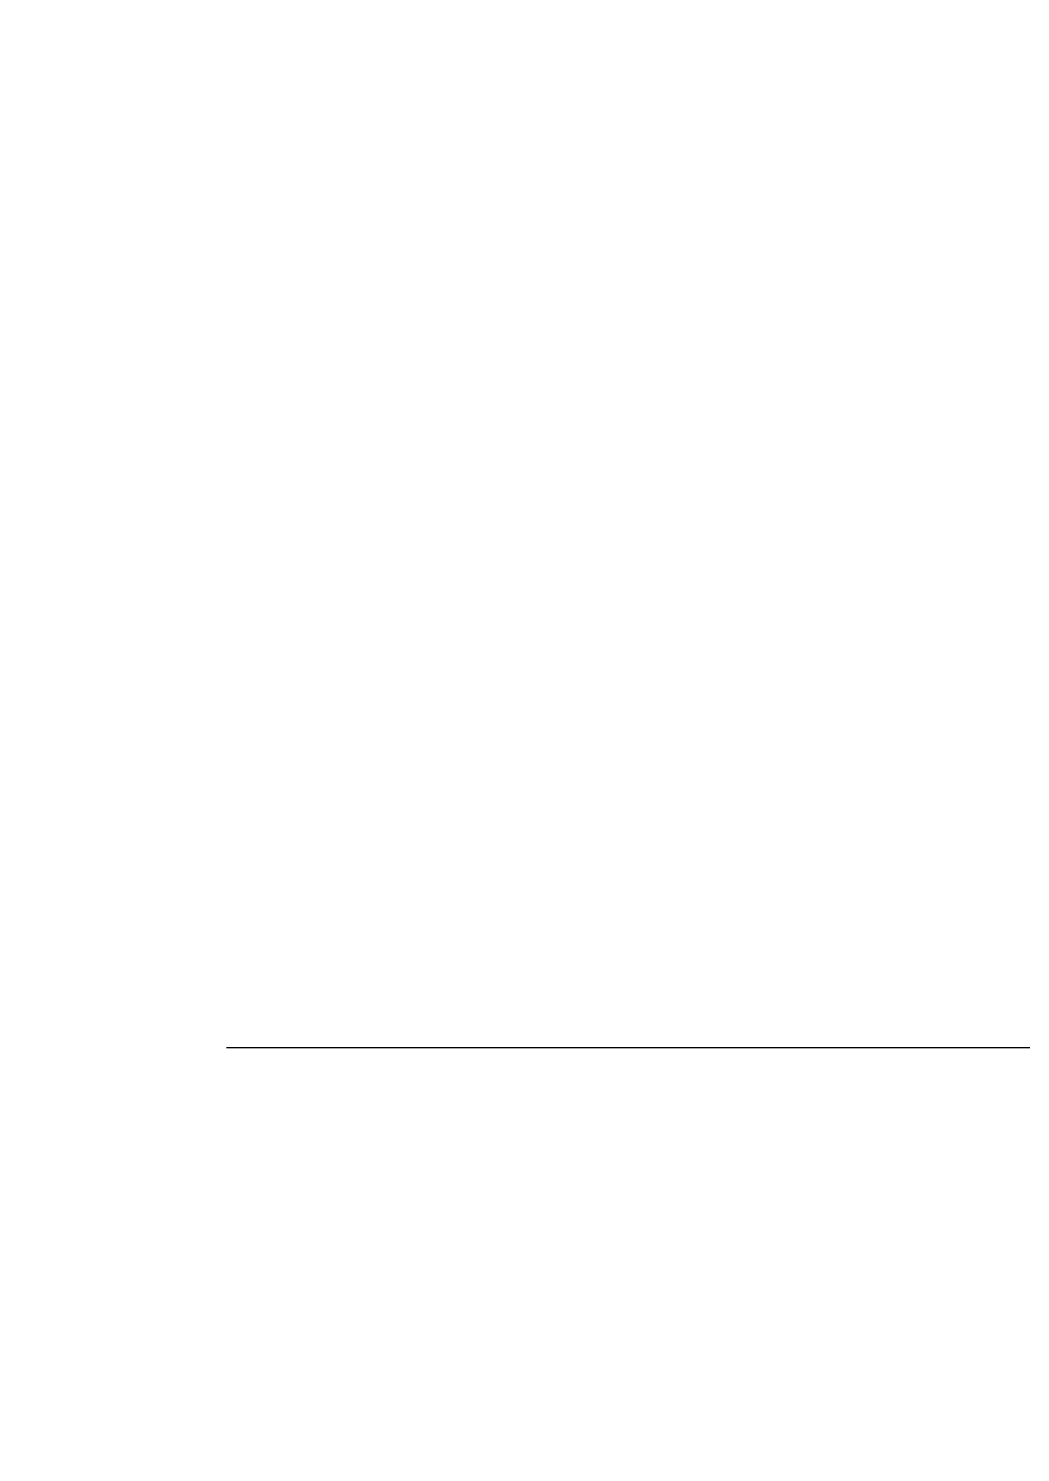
# Model space of a CAD drawing. Extents: x 6453 to 7582, y 0 to 827.
# Drawn here: x 6587.01 to 6604.19, y 655.28 to 679.95 of the extents above; entities that cross this region are included whole.
import ezdxf

# ---------------------------------------------------------------- set-up
doc = ezdxf.new("R2010")
doc.units = 0
doc.header["$LTSCALE"] = 30
doc.header["$MEASUREMENT"] = 0
doc.header["$PDMODE"] = 3
doc.header["$PDSIZE"] = -10
doc.linetypes.add('CENTER', pattern=[2, 1.25, -0.25, 0.25, -0.25])
doc.layers.get('0').update_dxf_attribs({"linetype": 'CONTINUOUS'})
doc.layers.get('DEFPOINTS').update_dxf_attribs({"linetype": 'CONTINUOUS'})
doc.layers.add('DEF_LAYER_ASSEM_MEMBER', color=7, linetype='CONTINUOUS')
doc.styles.add('Daelim Dimension', font='')
doc.styles.get('Daelim Dimension').set_extended_font_data('나눔고딕')
doc.dimstyles.new('DEFAULT', dxfattribs={"dimscale": 2, "dimtxt": 2, "dimasz": 2, "dimexe": 0, "dimexo": 2, "dimgap": 1, "dimtad": 1, "dimdec": 1, "dimzin": 9, "dimdsep": 46, "dimtxsty": 'Daelim Dimension', "dimcen": 0.5, "dimclrd": 252, "dimclre": 252, "dimclrt": 3, "dimadec": 1, "dimazin": 0, "dimtfac": 1, "dimtdec": 1, "dimtix": 1, "dimtmove": 0, "dimatfit": 3, "dimfxl": 1, "dimtolj": 1, "dimtzin": 1, "dimlwd": 9, "dimlwe": 9, "dimarcsym": 0})

# ---------------------------------------------------------------- blocks, each defined once
blk = doc.blocks.new('*D59')
at = {"color": 5, "lineweight": 9, "ltscale": 0.5, "transparency": 16777216}
for p, q in [((6568.318, 770.756), (6545.684, 770.756)), ((6547.684, 555.901), (6547.684, 766.756)), ((6751.186, 551.901), (6545.684, 551.901))]:
    blk.add_line(p, q, dxfattribs=at)
at = {"color": 5, "ltscale": 0.5, "transparency": 16777216}
for points in [[(6547.017, 766.756), (6548.35, 766.756), (6547.684, 770.756)], [(6547.017, 555.901), (6548.35, 555.901), (6547.684, 551.901)]]:
    blk.add_solid(points, dxfattribs=at)
at = {"layer": 'DEFPOINTS', "color": 0, "ltscale": 0.5, "transparency": 16777216}
for p in [(6547.684, 770.756), (6572.318, 770.756), (6755.186, 551.901)]:
    blk.add_point(p, dxfattribs=at)
at = {"color": 7, "ltscale": 0.5, "transparency": 16777216, "insert": (6540.24, 655.001), "char_height": 10, "attachment_point": 5, "rotation": 90, "style": 'Daelim Dimension'}
blk.add_mtext('\\A1;219', dxfattribs=at)

msp = doc.modelspace()

# ---------------------------------------------------------------- linework, layer by layer
at = {"layer": 'DEF_LAYER_ASSEM_MEMBER', "color": 1, "linetype": 'CENTER', "lineweight": 5}
msp.add_line((6590.438, 662.296), (6913.275, 662.296), dxfattribs=at)

# ---------------------------------------------------------------- dimensions: what is measured, and where the dimension line sits
at = {"color": 5, "ltscale": 0.5}
dim = msp.add_linear_dim(base=(6547.684, 770.756), p1=(6755.186, 551.901), p2=(6572.318, 770.756), angle=90, dimstyle='DEFAULT', override={"dimtxt": 5, "dimexe": 1, "dimdec": 0, "dimclrd": 5, "dimclre": 5, "dimclrt": 7}, dxfattribs=at)
dim.commit()
dim.dimension.update_dxf_attribs({"geometry": '*D59', "text_midpoint": (6547.684, 655.001), "dimtype": 160})

doc.saveas('drawing.dxf')
